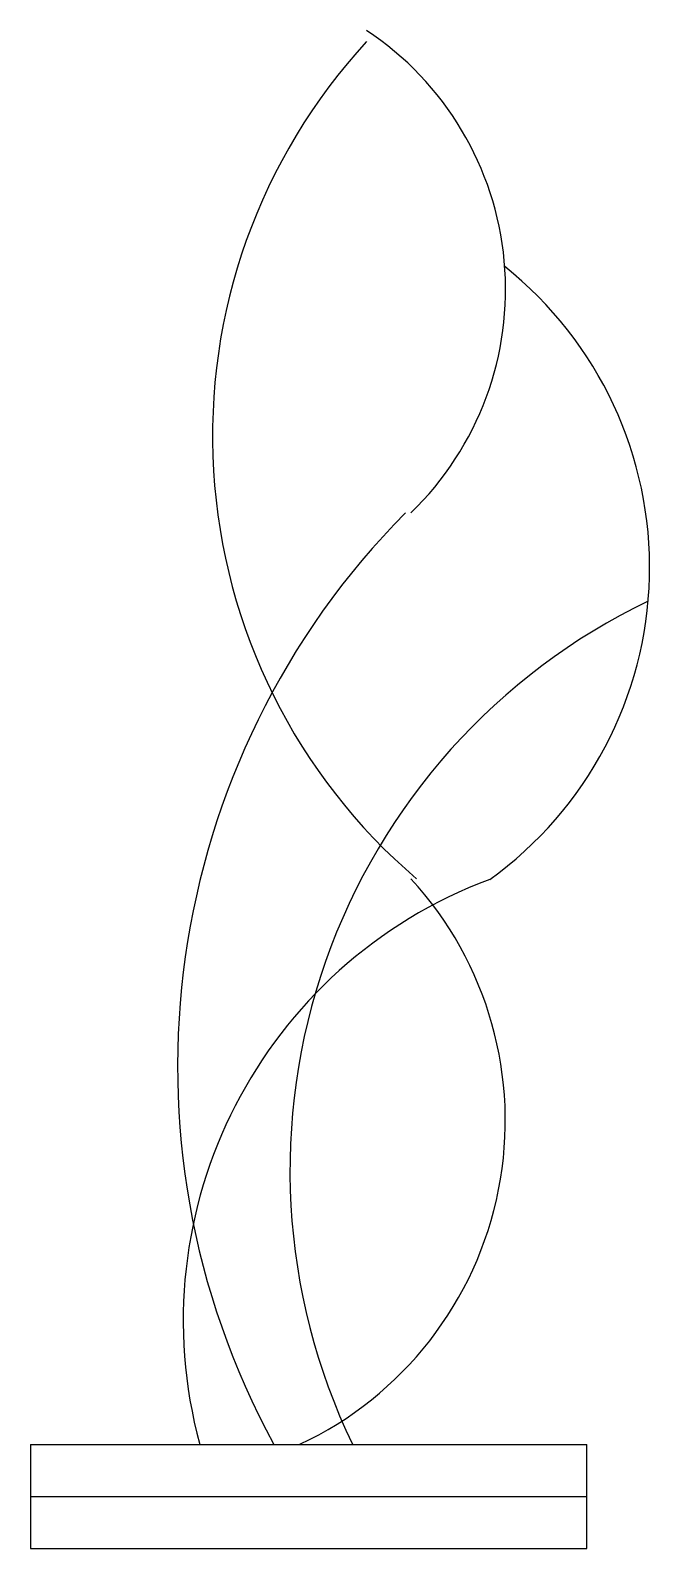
# Model space of a CAD drawing. Extents: x -6.86 to -6.623, y 4.535 to 5.117.
import ezdxf

# ---------------------------------------------------------------- set-up
doc = ezdxf.new("R2010")
doc.units = 0
doc.header["$LTSCALE"] = 0.5
doc.header["$MEASUREMENT"] = 0
doc.layers.add('AMBIENTACAO', color=31, linetype='CONTINUOUS')

msp = doc.modelspace()

# ---------------------------------------------------------------- linework, layer by layer
at = {"layer": 'AMBIENTACAO'}
for p, q in [((-6.8604, 4.57524), (-6.6471, 4.57524)), ((-6.8604, 4.57524), (-6.8604, 4.53524)), ((-6.6471, 4.53524), (-6.6471, 4.57524)), ((-6.8604, 4.55524), (-6.6471, 4.55524)), ((-6.8604, 4.53524), (-6.6471, 4.53524))]:
    msp.add_line(p, q, dxfattribs=at)
for centre, radius, start, end in [((-6.56722, 4.96192), 0.22335, 137.35003, 229.4765), ((-6.79746, 5.01814), 0.11926, 314.0939, 56.42082), ((-6.77047, 4.91155), 0.1475, 305.7535, 51.43673), ((-6.5019, 4.72002), 0.30206, 135.29933, 208.64046), ((-6.51876, 4.6803), 0.24211, 115.64523, 205.71493), ((-6.81544, 4.69933), 0.13714, 295.20408, 42.59373), ((-6.62111, 4.62258), 0.18067, 110.46899, 195.19072)]:
    msp.add_arc(centre, radius, start, end, dxfattribs=at)

doc.saveas('drawing.dxf')
